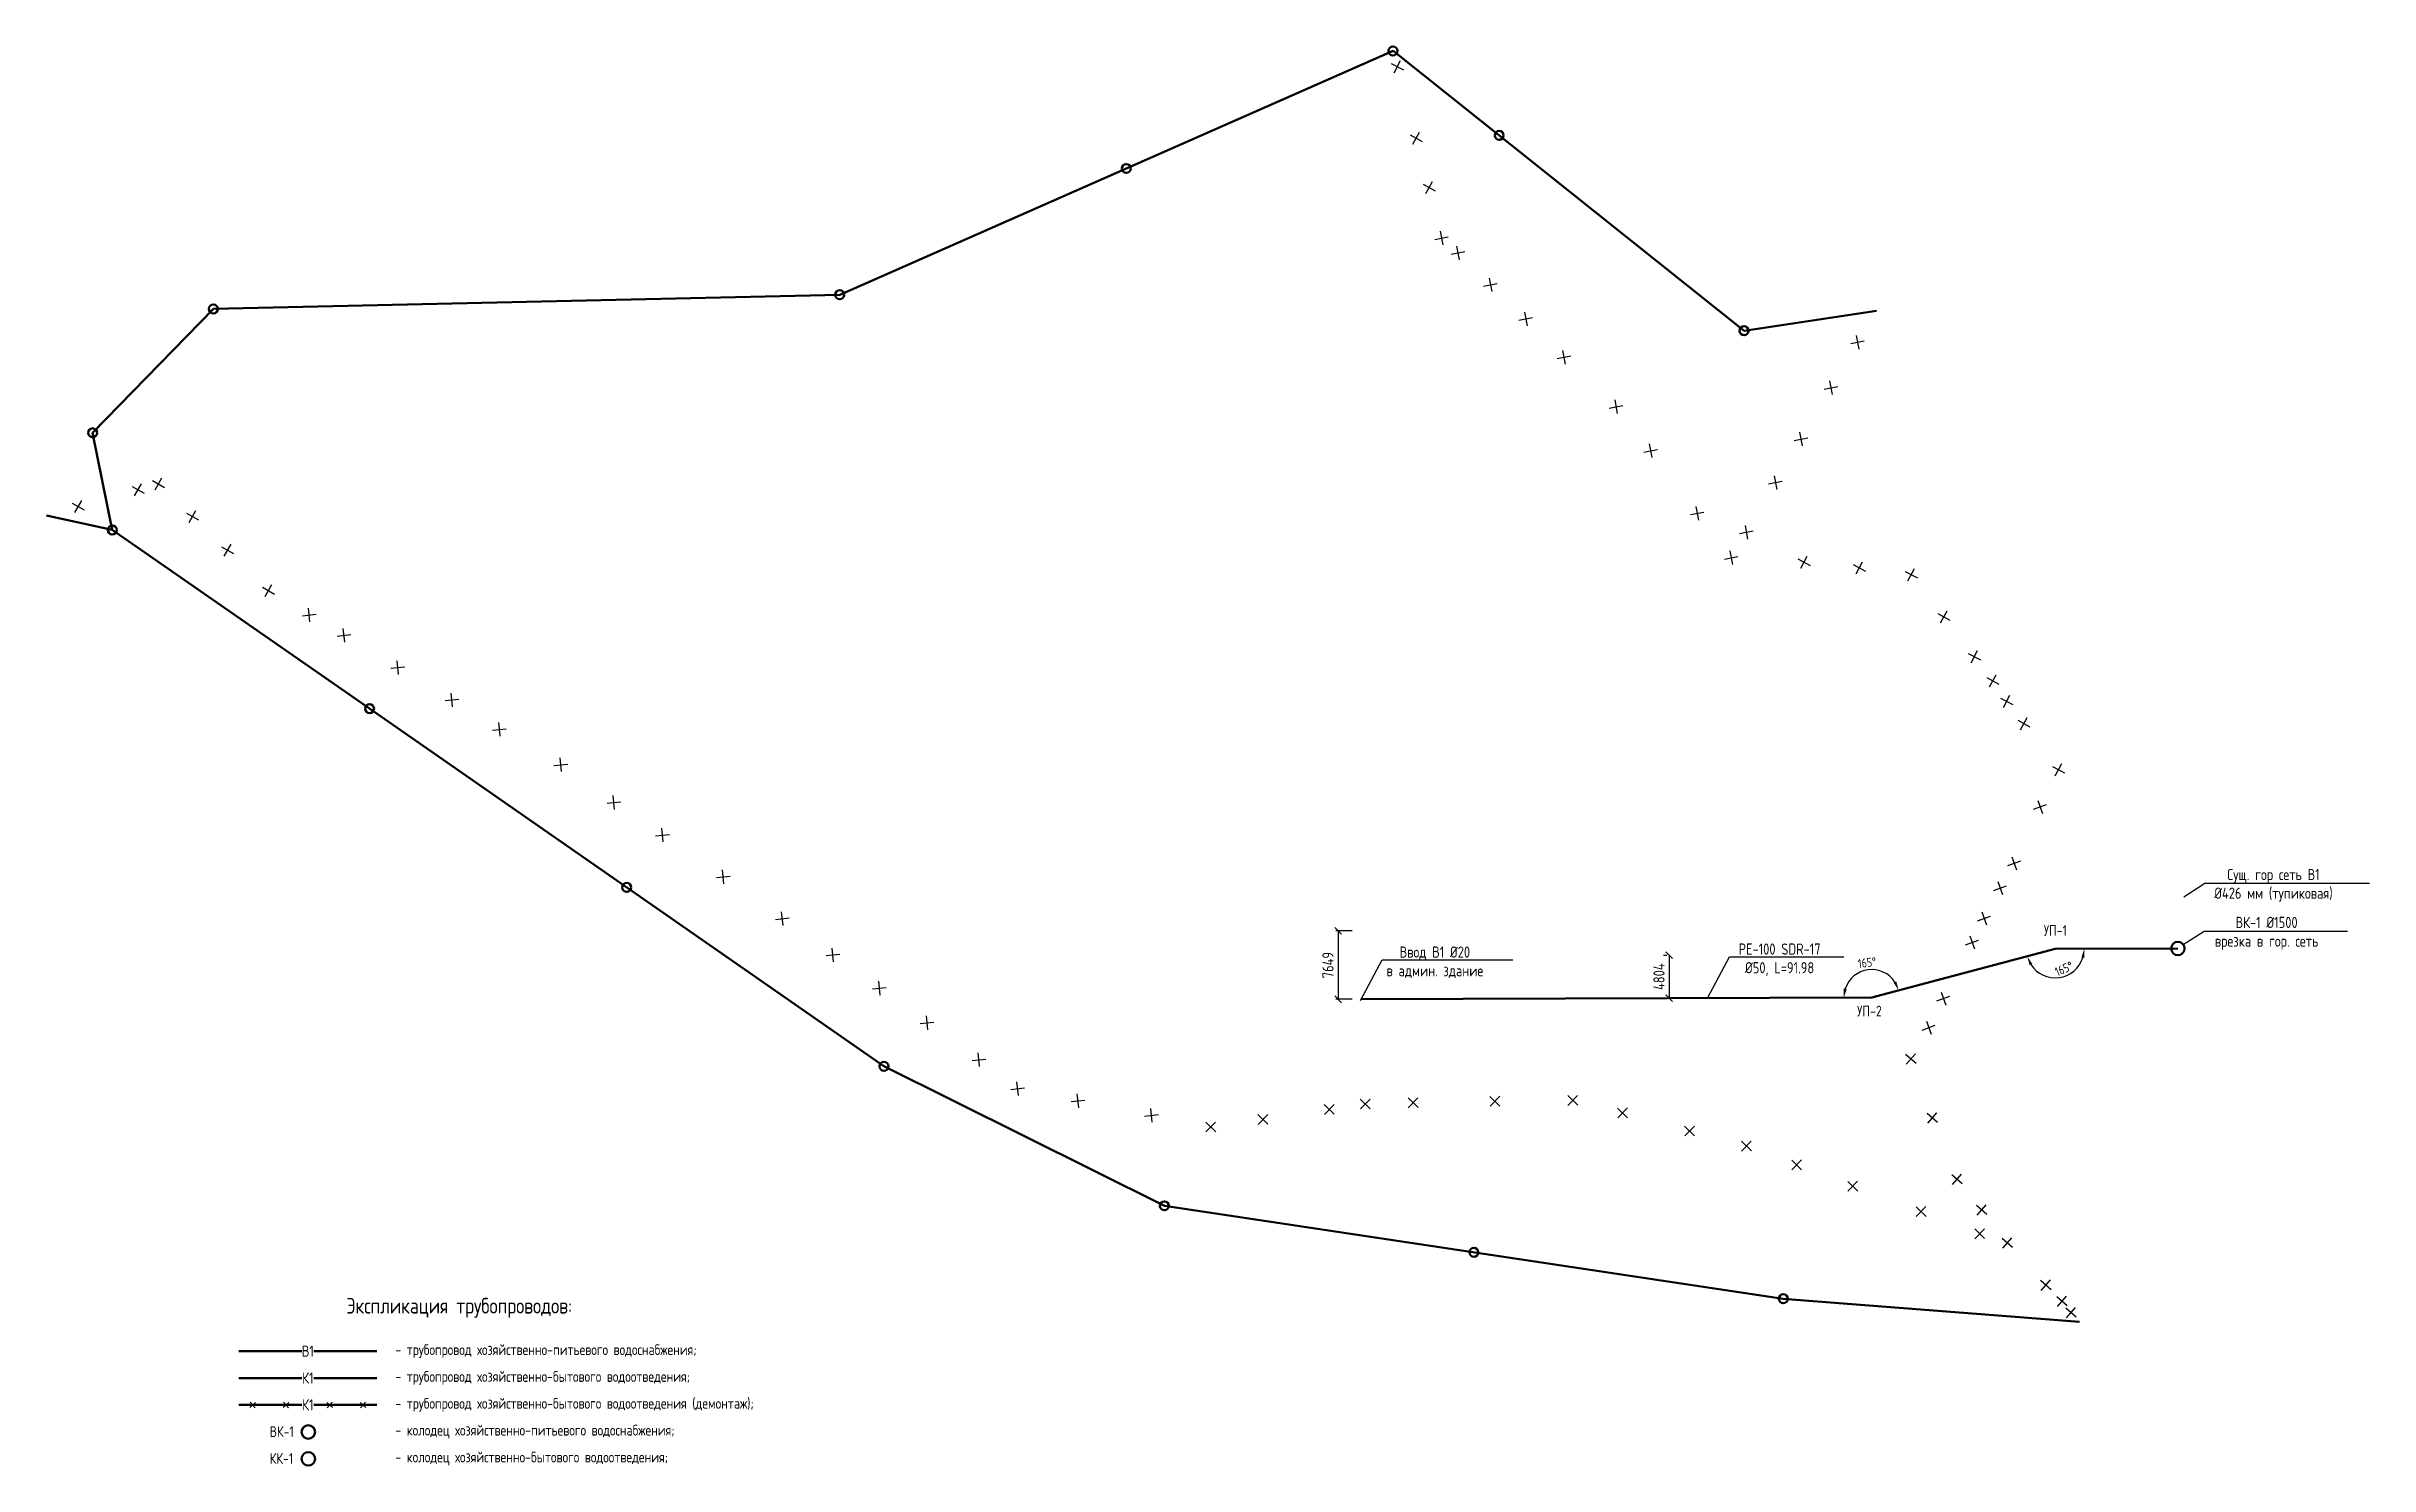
# Model space of a CAD drawing. Header units: millimetres. Extents: x 5202325681 to 5202585242, y 4926157908 to 4926316434.
import ezdxf
from ezdxf import colors
from ezdxf.entities.mleader import LeaderData, LeaderLine
from ezdxf.math import Vec2, Vec3

# ---------------------------------------------------------------- set-up
doc = ezdxf.new("R2010")
doc.units = ezdxf.units.MM
for name, color, linetype, lineweight in [('!В1', 150, 'Continuous', 50), ('!К1', 30, 'Continuous', 50), ('Text blocks_Ном._пера__28', 7, 'Continuous', 13)]:
    doc.layers.add(name, color=color, linetype=linetype, lineweight=lineweight)
doc.layers.add('Выноски', color=7, linetype='Continuous')
doc.styles.add('GOST 2.304', font='GOST.TTF')
doc.styles.get("Standard").update_dxf_attribs({"font": 'GOST.TTF'})
doc.dimstyles.new('ISO-25', dxfattribs={"dimtxt": 2.5, "dimasz": 2.5, "dimexe": 1.25, "dimexo": 0.625, "dimtad": 1, "dimtxsty": 'Standard', "dimcen": 2.5, "dimadec": 0, "dimazin": 0, "dimtfac": 1, "dimtmove": 0, "dimatfit": 3, "dimfxl": 1, "dimarcsym": 0})
doc.dimstyles.new('STANDARD$0', dxfattribs={"dimscale": 100, "dimtxt": 2.5, "dimasz": 1, "dimexe": 0.5, "dimexo": 2, "dimgap": 1, "dimtad": 1, "dimdec": 0, "dimzin": 0, "dimdsep": 46, "dimtxsty": 'Standard', "dimblk1": 'OBLIQUE', "dimblk2": 'OBLIQUE', "dimsah": 1, "dimcen": 2, "dimadec": 0, "dimazin": 0, "dimtfac": 1, "dimtdec": 4, "dimtofl": 0, "dimtmove": 2, "dimatfit": 3, "dimldrblk": 'OBLIQUE', "dimfxl": 1, "dimtolj": 1, "dimtzin": 0, "dimarcsym": 0})

# ---------------------------------------------------------------- blocks, each defined once
blk = doc.blocks.new('_None')
blk = doc.blocks.new('*D1863')
at = {"color": 0, "lineweight": -2, "transparency": 16777216}
blk.add_arc((5202550127.72566, 4926215622.338831), 3232.785729, 212.598708033, 342.3946784382, dxfattribs=at)
at = {"color": 0, "transparency": 16777216}
for points in [[(5202547251.609409, 4926213813.674931), (5202547556.827191, 4926213947.664547), (5202547002.249449, 4926214796.32308)], [(5202553044.350555, 4926214669.788511), (5202553373.841536, 4926214619.32262), (5202553360.493715, 4926215633.028502)]]:
    blk.add_solid(points, dxfattribs=at)
at = {"color": 0, "transparency": 16777216, "insert": (5202551095.728567, 4926213404.061711), "char_height": 1000, "attachment_point": 5, "rotation": 23.5753014861, "style": 'GOST 2.304'}
blk.add_mtext('165°', dxfattribs=at)
blk = doc.blocks.new('*D1864')
at = {"color": 0, "lineweight": -2, "transparency": 16777216}
blk.add_arc((5202529617.479931, 4926210201.793327), 3112.185338, 33.294205597, 161.7237165738, dxfattribs=at)
at = {"color": 0, "transparency": 16777216}
for points in [[(5202526826.888163, 4926211151.61099), (5202526497.68711, 4926211203.934769), (5202526505.316298, 4926210190.169721)], [(5202532371.039598, 4926211978.110828), (5202532066.640666, 4926211842.271214), (5202532626.358976, 4926210996.994225)]]:
    blk.add_solid(points, dxfattribs=at)
at = {"color": 0, "transparency": 16777216, "insert": (5202529104.597133, 4926214092.822271), "char_height": 1000, "attachment_point": 5, "rotation": 7.5089610847, "style": 'GOST 2.304'}
blk.add_mtext('165°', dxfattribs=at)
blk = doc.blocks.new('_Oblique')
at = {"color": 0, "linetype": 'ByBlock', "lineweight": -2}
blk.add_line((-0.5, -0.5), (0.5, 0.5), dxfattribs=at)
blk = doc.blocks.new('*D1875')
at = {"color": 0, "lineweight": -2, "transparency": 16777216}
for p, q in [((5202471555.973233, 4926217637.63761), (5202469740.41973, 4926217637.63761)), ((5202469990.41973, 4926217637.63761), (5202469990.41973, 4926209988.781244)), ((5202471584.540915, 4926209988.781244), (5202469740.41973, 4926209988.781244))]:
    blk.add_line(p, q, dxfattribs=at)
at = {"color": 0, "lineweight": -2, "transparency": 16777216, "xscale": 750.0000000000001, "yscale": 750.0000000000001, "zscale": 750.0000000000001}
for p, rotation in [((5202469990.41973, 4926217637.63761), 90), ((5202469990.41973, 4926209988.781244), 270)]:
    blk.add_blockref('_Oblique', p, dxfattribs=dict(at, rotation=rotation))
at = {"color": 0, "transparency": 16777216, "insert": (5202468865.419729, 4926213813.209429), "char_height": 1250, "attachment_point": 5, "rotation": 90, "style": 'GOST 2.304'}
blk.add_mtext('\\A1;7649', dxfattribs=at)
blk = doc.blocks.new('*D1877')
at = {"color": 0, "lineweight": -2, "transparency": 16777216}
for p, q in [((5202506359.531888, 4926214922.880622), (5202506728.342028, 4926214922.880622)), ((5202506978.342028, 4926214922.880622), (5202506978.342028, 4926210118.729226)), ((5202506377.474893, 4926210118.729226), (5202506728.342028, 4926210118.729226))]:
    blk.add_line(p, q, dxfattribs=at)
at = {"color": 0, "lineweight": -2, "transparency": 16777216, "xscale": 750.0000000000001, "yscale": 750.0000000000001, "zscale": 750.0000000000001}
for p, rotation in [((5202506978.342028, 4926214922.880622), 90), ((5202506978.342028, 4926210118.729226), 270)]:
    blk.add_blockref('_Oblique', p, dxfattribs=dict(at, rotation=rotation))
at = {"color": 0, "transparency": 16777216, "insert": (5202505853.342027, 4926212520.804925), "char_height": 1250, "attachment_point": 5, "rotation": 90, "style": 'GOST 2.304'}
blk.add_mtext('\\A1;4804', dxfattribs=at)

msp = doc.modelspace()

# ---------------------------------------------------------------- linework, layer by layer
at = {"layer": '!В1'}
msp.add_line((5202362587.057958, 4926170683.780224), (5202347182.201038, 4926170683.780224), dxfattribs=at)
at = {"layer": '!В1', "elevation": 76599}
msp.add_lwpolyline([(5202563826.973234, 4926215667.637609), (5202550127.72566, 4926215622.338832), (5202529617.47993, 4926210201.793327), (5202472555.973233, 4926209988.674547)], dxfattribs=at)
at = {"layer": '!В1'}
for centre in [(5202563826.973234, 4926215667.637609, 76599), (5202354936.039335, 4926161657.848804)]:
    msp.add_circle(centre, 750, dxfattribs=at)
at = {"layer": '!К1'}
for p, q in [((5202362587.057958, 4926167683.780224), (5202347182.201038, 4926167683.780224)), ((5202362587.057958, 4926164683.780224), (5202347182.201038, 4926164683.780224))]:
    msp.add_line(p, q, dxfattribs=at)
for points in [[(5202476146.807627, 4926315941.489771), (5202414309.244949, 4926288695.812218)], [(5202515359.973234, 4926284673.637609), (5202476146.807627, 4926315941.489771)], [(5202414309.244949, 4926288695.812218), (5202344327.029396, 4926287117.995323)], [(5202344327.029396, 4926287117.995323), (5202330832.811469, 4926273275.416527), (5202333029.57066, 4926262430.503729), (5202361777.769615, 4926242467.010627)], [(5202530169.825465, 4926286900.491452), (5202515359.973234, 4926284673.637609)], [(5202361777.769615, 4926242467.010627), (5202419253.673025, 4926202510.527707)], [(5202419253.673025, 4926202510.527707), (5202450590.197604, 4926186921.357514), (5202519740.714512, 4926176539.071732), (5202552833.973234, 4926173945.63761)]]:
    msp.add_lwpolyline(points, dxfattribs=at)
at = {"layer": '!К1', "elevation": 90846}
msp.add_lwpolyline([(5202325680.973233, 4926264037.637609), (5202333029.57066, 4926262430.503729)], dxfattribs=at)
at = {"layer": '!К1'}
for centre, radius in [((5202476129.542942, 4926315933.882937), 500), ((5202487994.645408, 4926306494.243306), 500), ((5202446329.118689, 4926302803.793151), 500), ((5202344327.029396, 4926287117.995323), 500), ((5202414309.244949, 4926288695.812218), 500), ((5202515359.973234, 4926284673.637609), 500), ((5202330832.811469, 4926273275.416527), 500), ((5202333029.57066, 4926262430.503729), 500), ((5202361777.769615, 4926242467.010627), 500), ((5202390515.72132, 4926222488.769167), 500), ((5202419253.673025, 4926202510.527707), 500), ((5202450590.197604, 4926186921.357514), 500), ((5202485165.456059, 4926181730.214622), 500), ((5202519740.714512, 4926176539.071732), 500), ((5202354936.039335, 4926158657.848804), 750)]:
    msp.add_circle(centre, radius, dxfattribs=at)
for p, q in [((5202475927.471421, 4926314550.015817), (5202477292.243876, 4926313825.300458)), ((5202476247.49997, 4926313505.271912), (5202476972.215326, 4926314870.044365)), ((5202478037.827186, 4926306556.908132), (5202479402.59964, 4926305832.192773)), ((5202478357.855735, 4926305512.164227), (5202479082.571091, 4926306876.93668)), ((5202479495.000587, 4926301037.770499), (5202480859.773042, 4926300313.05514)), ((5202479815.029137, 4926299993.026594), (5202480539.744493, 4926301357.799047)), ((5202481397.47022, 4926295783.846137, 51785), (5202481694.437107, 4926294267.394071, 51785)), ((5202480787.727632, 4926294877.136661, 51785), (5202482304.179697, 4926295174.103548, 51785)), ((5202482633.126404, 4926293225.260432), (5202484149.578469, 4926293522.22732)), ((5202483242.868992, 4926294131.969909), (5202483539.835879, 4926292615.517842)), ((5202486868.716455, 4926290560.237713), (5202487165.683343, 4926289043.785646)), ((5202486258.973867, 4926289653.528236), (5202487775.425933, 4926289950.495124)), ((5202490203.970986, 4926285847.350057), (5202491720.423052, 4926286144.316944)), ((5202490813.713574, 4926286754.059533), (5202491110.680462, 4926285237.607467)), ((5202495077.915468, 4926282475.025741), (5202495374.882356, 4926280958.573674)), ((5202527269.805998, 4926283238.403662), (5202528786.258063, 4926283535.370549)), ((5202527879.548586, 4926284145.113138), (5202528176.515473, 4926282628.661072)), ((5202494468.17288, 4926281568.316264), (5202495984.624946, 4926281865.283152)), ((5202524301.780685, 4926278166.620172), (5202525818.232751, 4926278463.587059)), ((5202524911.523273, 4926279073.329648), (5202525208.490161, 4926277556.877582)), ((5202500289.573178, 4926276040.65634), (5202501806.025244, 4926276337.623227)), ((5202500899.315766, 4926276947.365816), (5202501196.282654, 4926275430.91375)), ((5202504767.48979, 4926272036.863641, 98000), (5202505064.456677, 4926270520.411574, 98000)), ((5202520947.320111, 4926272434.493262), (5202522463.772177, 4926272731.46015)), ((5202521557.062699, 4926273341.202739), (5202521854.029587, 4926271824.750672)), ((5202504157.747202, 4926271130.154164, 98000), (5202505674.199267, 4926271427.121052, 98000)), ((5202335241.325552, 4926267287.884697), (5202336585.772629, 4926266526.124722)), ((5202335532.669103, 4926266234.781172), (5202336294.429079, 4926267579.228248)), ((5202337533.403123, 4926267944.503421), (5202338877.8502, 4926267182.743445)), ((5202337824.746674, 4926266891.399896), (5202338586.50665, 4926268235.846972)), ((5202518097.011841, 4926267563.86552), (5202519613.463906, 4926267860.832408)), ((5202518706.754429, 4926268470.574997), (5202519003.721316, 4926266954.122931)), ((5202328566.948628, 4926265414.343716, 90846), (5202329911.395705, 4926264652.58374, 90846)), ((5202328858.292179, 4926264361.240191, 90846), (5202329620.052155, 4926265705.687266, 90846)), ((5202341324.998363, 4926264311.869614), (5202342669.44544, 4926263550.109638)), ((5202341616.341914, 4926263258.766088), (5202342378.101891, 4926264603.213164)), ((5202509354.608418, 4926264131.434729), (5202510871.060484, 4926264428.401616)), ((5202509964.351007, 4926265038.144205), (5202510261.317894, 4926263521.692139)), ((5202514852.476909, 4926262019.580359), (5202516368.928974, 4926262316.547246)), ((5202515462.219497, 4926262926.289835), (5202515759.186384, 4926261409.837769)), ((5202345249.270473, 4926260553.083975), (5202346593.71755, 4926259791.323999)), ((5202345540.614024, 4926259499.98045), (5202346302.374001, 4926260844.427526)), ((5202513162.320276, 4926259174.154165, 51785), (5202514678.772342, 4926259471.121053, 51785)), ((5202513772.062864, 4926260080.863642, 51785), (5202514069.029752, 4926258564.411575, 51785)), ((5202521366.048538, 4926259190.648372, 95000), (5202522730.820992, 4926258465.933013, 95000)), ((5202521686.077087, 4926258145.904467, 95000), (5202522410.792443, 4926259510.67692, 95000)), ((5202527882.057857, 4926257514.287637, 51785), (5202528606.773212, 4926258879.06009, 51785)), ((5202350118.912178, 4926254970.767548), (5202350880.672154, 4926256315.214623)), ((5202527562.029307, 4926258559.031542, 51785), (5202528926.801762, 4926257834.316183, 51785)), ((5202533351.923101, 4926257794.977535, 51785), (5202534716.695556, 4926257070.262177, 51785)), ((5202533671.951651, 4926256750.23363, 51785), (5202534396.667006, 4926258115.006083, 51785)), ((5202349827.568627, 4926256023.871073), (5202351172.015704, 4926255262.111097)), ((5202355123.168139, 4926252152.25227), (5202354963.784186, 4926253689.266568)), ((5202354274.969012, 4926252841.067441), (5202355811.983313, 4926253000.451396)), ((5202359009.736694, 4926249879.089126), (5202358850.352741, 4926251416.103424)), ((5202536997.003257, 4926253080.055815, 65184), (5202538361.775711, 4926252355.340456, 65184)), ((5202537317.031806, 4926252035.31191, 65184), (5202538041.747162, 4926253400.084363, 65184)), ((5202358161.537567, 4926250567.904297), (5202359698.551867, 4926250727.288252)), ((5202540412.244305, 4926248631.730962, 87500), (5202541777.016759, 4926247907.015603, 87500)), ((5202540732.272854, 4926247586.987057, 87500), (5202541456.98821, 4926248951.75951, 87500)), ((5202364174.875031, 4926246964.889584), (5202365711.889331, 4926247124.273539)), ((5202365023.074158, 4926246276.074412), (5202364863.690205, 4926247813.088711)), ((5202542466.302972, 4926245931.995287, 85500), (5202543831.075426, 4926245207.279928, 85500)), ((5202542786.331521, 4926244887.251382, 85500), (5202543511.046877, 4926246252.023835, 85500)), ((5202370212.47716, 4926243356.695739), (5202371749.49146, 4926243516.079694)), ((5202371060.676287, 4926242667.880568), (5202370901.292334, 4926244204.894866)), ((5202544007.986128, 4926243639.392731), (5202545372.758582, 4926242914.677372)), ((5202544328.014677, 4926242594.648826), (5202545052.730033, 4926243959.421279)), ((5202376370.969223, 4926239369.634533), (5202376211.58527, 4926240906.648831)), ((5202545929.587007, 4926241155.995287, 65184), (5202547294.359461, 4926240431.279928, 65184)), ((5202546249.615556, 4926240111.251382, 65184), (5202546974.330912, 4926241476.023835, 65184)), ((5202375522.770096, 4926240058.449704), (5202377059.784396, 4926240217.833659)), ((5202382388.228525, 4926236115.723722), (5202383925.242826, 4926236275.107677)), ((5202383236.427652, 4926235426.90855), (5202383077.043699, 4926236963.922849)), ((5202549803.156349, 4926236006.614024), (5202551167.928803, 4926235281.898665)), ((5202550123.184898, 4926234961.870119), (5202550847.900254, 4926236326.642572)), ((5202388316.19556, 4926231894.377354), (5202389853.209861, 4926232053.761309)), ((5202389164.394688, 4926231205.562182), (5202389005.010735, 4926232742.576481)), ((5202547701.507936, 4926231220.514295), (5202549155.422843, 4926231743.914371)), ((5202548166.765351, 4926232209.171786), (5202548690.165426, 4926230755.256877)), ((5202393740.281408, 4926228254.934283), (5202395277.295709, 4926228414.318238)), ((5202394588.480536, 4926227566.119112), (5202394429.096582, 4926229103.13341)), ((5202544825.765413, 4926224921.013186), (5202546279.680321, 4926225444.413261)), ((5202545291.022829, 4926225909.670677), (5202545814.422904, 4926224455.755768)), ((5202400529.882187, 4926223591.90612), (5202402066.896487, 4926223751.290075)), ((5202401378.081314, 4926222903.090949), (5202401218.697361, 4926224440.105247)), ((5202543239.963368, 4926222152.103176), (5202544693.878276, 4926222675.503252)), ((5202543705.220784, 4926223140.760668), (5202544228.620859, 4926221686.845758)), ((5202407134.685338, 4926218921.455138), (5202408671.699638, 4926219080.839093)), ((5202407982.884465, 4926218232.639967), (5202407823.500512, 4926219769.654265)), ((5202541453.813714, 4926218764.24194), (5202542907.728621, 4926219287.642016)), ((5202541919.07113, 4926219752.899432), (5202542442.471205, 4926218298.984523)), ((5202412786.202538, 4926214873.690852), (5202414323.216838, 4926215033.074807)), ((5202413634.401665, 4926214184.875681), (5202413475.017712, 4926215721.889979)), ((5202540114.957732, 4926216077.951395), (5202541568.87264, 4926216601.351471)), ((5202540580.215148, 4926217066.608887), (5202541103.615223, 4926215612.693977)), ((5202417977.025789, 4926211158.876694), (5202419514.04009, 4926211318.260649)), ((5202418825.224916, 4926210470.061522), (5202418665.840963, 4926212007.075821)), ((5202536910.013864, 4926209809.188216), (5202538363.928771, 4926210332.588292)), ((5202537375.271279, 4926210797.845708), (5202537898.671354, 4926209343.930799)), ((5202423306.987908, 4926207282.402679), (5202424844.002209, 4926207441.786634)), ((5202424155.187036, 4926206593.587508), (5202423995.803082, 4926208130.601807)), ((5202535268.12633, 4926206559.954442), (5202536722.041238, 4926207083.354518)), ((5202535733.383746, 4926207548.611934), (5202536256.783821, 4926206094.697024)), ((5202429094.052546, 4926203161.751604), (5202430631.066846, 4926203321.135559)), ((5202429942.251673, 4926202472.936433), (5202429782.86772, 4926204009.950731)), ((5202534569.436007, 4926202805.55206), (5202533404.890198, 4926203821.253422)), ((5202533479.312422, 4926202731.129835), (5202534495.013786, 4926203895.675646)), ((5202433424.65803, 4926199927.393544), (5202434961.67233, 4926200086.777499)), ((5202434272.857157, 4926199238.578373), (5202434113.473204, 4926200775.592671)), ((5202441014.559359, 4926197877.194861), (5202440855.175406, 4926199414.20916)), ((5202486968.507714, 4926199142.18794), (5202488075.197342, 4926198063.738)), ((5202486982.627559, 4926198049.618157), (5202488061.077498, 4926199156.307782)), ((5202495670.022485, 4926199238.02291), (5202496776.712112, 4926198159.57297)), ((5202495684.142329, 4926198145.453128), (5202496762.592269, 4926199252.142753)), ((5202440166.360231, 4926198566.010033), (5202441703.374532, 4926198725.393988)), ((5202448377.87037, 4926196947.841495), (5202449914.88467, 4926197107.22545)), ((5202449226.069497, 4926196259.026323), (5202449066.685544, 4926197796.040622)), ((5202461039.660172, 4926197104.413576), (5202462146.3498, 4926196025.963636)), ((5202461053.780017, 4926196011.843794), (5202462132.229957, 4926197118.533419)), ((5202468451.710749, 4926198231.54519), (5202469558.400376, 4926197153.09525)), ((5202468465.830593, 4926197138.975408), (5202469544.280533, 4926198245.665032)), ((5202472478.859889, 4926198830.507738), (5202473585.549517, 4926197752.057798)), ((5202472492.979733, 4926197737.937956), (5202473571.429673, 4926198844.627581)), ((5202477828.452572, 4926198974.723368), (5202478935.1422, 4926197896.273428)), ((5202477842.572416, 4926197882.153585), (5202478921.022356, 4926198988.84321)), ((5202501222.176847, 4926197834.255943), (5202502328.866475, 4926196755.806004)), ((5202501236.296692, 4926196741.686161), (5202502314.746632, 4926197848.375786)), ((5202536968.719342, 4926196230.280316, 80266), (5202535804.173533, 4926197245.981678, 80266)), ((5202535878.595757, 4926196155.858091, 80266), (5202536894.297122, 4926197320.403902, 80266)), ((5202455212.626419, 4926196261.46044), (5202456319.316047, 4926195183.0105)), ((5202455226.746264, 4926195168.890657), (5202456305.196203, 4926196275.580282)), ((5202508714.294381, 4926195818.83425), (5202509820.984009, 4926194740.384311)), ((5202508728.414226, 4926194726.264468), (5202509806.864165, 4926195832.954093)), ((5202515064.003175, 4926194133.956584), (5202516170.692802, 4926193055.506644)), ((5202515078.123019, 4926193041.386802), (5202516156.572959, 4926194148.076427)), ((5202520678.074268, 4926192026.724124), (5202521784.763896, 4926190948.274184)), ((5202520692.194113, 4926190934.154342), (5202521770.644053, 4926192040.843966)), ((5202526951.590728, 4926189649.870091), (5202528058.280355, 4926188571.420152)), ((5202526965.710572, 4926188557.300309), (5202528044.160512, 4926189663.989934)), ((5202539718.096881, 4926189384.78693, 66000), (5202538553.551072, 4926190400.488292, 66000)), ((5202538627.973296, 4926189310.364705, 66000), (5202539643.674661, 4926190474.910516, 66000)), ((5202534580.607312, 4926186821.252706), (5202535687.29694, 4926185742.802766)), ((5202534594.727157, 4926185728.682923), (5202535673.177096, 4926186835.372548)), ((5202542486.285294, 4926185942.983714), (5202541321.739485, 4926186958.685076)), ((5202541396.161709, 4926185868.561489), (5202542411.863073, 4926187033.1073)), ((5202541125.785038, 4926184337.916711), (5202542232.474666, 4926183259.466771)), ((5202541139.904882, 4926183245.346929), (5202542218.354822, 4926184352.036553)), ((5202545361.294083, 4926182258.131518), (5202544196.748274, 4926183273.83288)), ((5202544271.170498, 4926182183.709293), (5202545286.871862, 4926183348.255104)), ((5202549657.375519, 4926177545.754241), (5202548492.82971, 4926178561.455603)), ((5202548567.251934, 4926177471.332016), (5202549582.953299, 4926178635.877827)), ((5202551461.894233, 4926175740.625703), (5202550297.348424, 4926176756.327065)), ((5202550371.770648, 4926175666.203478), (5202551387.472013, 4926176830.749289)), ((5202552480.36653, 4926174489.417519), (5202551315.820722, 4926175505.11888)), ((5202551390.242946, 4926174414.995294), (5202552405.94431, 4926175579.541104)), ((5202349023.640235, 4926164963.108041), (5202348387.888844, 4926164404.452407)), ((5202348426.436724, 4926165001.655919), (5202348985.092358, 4926164365.90453)), ((5202352773.052288, 4926164963.108041), (5202352137.300898, 4926164404.452407)), ((5202352175.848777, 4926165001.655919), (5202352734.504411, 4926164365.90453)), ((5202356996.206707, 4926164963.108041), (5202357631.958097, 4926164404.452407)), ((5202357593.410218, 4926165001.655919), (5202357034.754584, 4926164365.90453)), ((5202360745.61876, 4926164963.108041), (5202361381.370151, 4926164404.452407)), ((5202361342.822271, 4926165001.655919), (5202360784.166637, 4926164365.90453))]:
    msp.add_line(p, q)

# ---------------------------------------------------------------- texts
at = {"layer": 'Text blocks_Ном._пера__28', "style": 'GOST 2.304'}
for s, height, p in [('УП-1', 1200, (5202548849.648731, 4926217077.143615, 148500)), ('УП-2', 1200, (5202527984.935344, 4926208074.19347, 148000)), ('Экспликация трубопроводов:', 1750, (5202359202.203114, 4926174885.376941, 148500)), ('- трубопровод хозяйственно-питьевого водоснабжения;', 1200, (5202364658.444468, 4926170254.548413, 148500)), ('- трубопровод хозяйственно-бытового водоотведения;', 1200, (5202364658.444468, 4926167254.548413, 148500)), ('- трубопровод хозяйственно-бытового водоотведения (демонтаж);', 1200, (5202364658.444468, 4926164254.548413, 148500)), ('ВК-1', 1200, (5202350621.67698, 4926161096.916948, 71901)), ('- колодец хозяйственно-питьевого водоснабжения;', 1200, (5202364658.444468, 4926161254.548413, 148500)), ('КК-1', 1200, (5202350621.67698, 4926158096.916948, 71901)), ('- колодец хозяйственно-бытового водоотведения;', 1200, (5202364658.444468, 4926158254.548413, 148500))]:
    msp.add_text(s, height=height, dxfattribs=at).set_placement(p)

# ---------------------------------------------------------------- dimensions: what is measured, and where the dimension line sits
for base, p1, p2, picture, middle in [((5202469990.41973, 4926209988.781244), (5202472555.973233, 4926217637.63761, 71500), (5202472584.540915, 4926209988.781244, 76599), '*D1875', (5202468865.419729, 4926213813.209429)), ((5202506978.342028, 4926210118.729226), (5202507359.531888, 4926214922.880622), (5202507377.474893, 4926210118.729226, 76599), '*D1877', (5202505853.342027, 4926212520.804925))]:
    dim = msp.add_linear_dim(base=base, p1=p1, p2=p2, angle=90, dimstyle='STANDARD$0', override={"dimscale": 500, "dimasz": 1.5, "dimtxsty": 'GOST 2.304', "dimblk1": 'Oblique', "dimblk2": 'Oblique'})
    dim.commit()
    dim.dimension.update_dxf_attribs({"geometry": picture, "text_midpoint": middle})
dim = msp.add_angular_dim_2l(base=(5202527828.965725, 4926212748.735518), line1=((5202550127.72566, 4926215622.338832, 76599), (5202529617.47993, 4926210201.793327, 76599)), line2=((5202529617.47993, 4926210201.793327, 76599), (5202472555.973233, 4926209988.674547, 76599)), dimstyle='ISO-25', override={"dimscale": 500, "dimtxt": 2, "dimasz": 2, "dimtxsty": 'GOST 2.304'})
dim.commit()
dim.dimension.update_dxf_attribs({"geometry": '*D1864', "text_midpoint": (5202529104.597134, 4926214092.822271)})
dim = msp.add_angular_dim_2l(base=(5202549018.466484, 4926212585.81983), line1=((5202563826.973234, 4926215667.637609, 76599), (5202550127.72566, 4926215622.338832, 76599)), line2=((5202550127.72566, 4926215622.338832, 76599), (5202529617.47993, 4926210201.793327, 76599)), dimstyle='ISO-25', override={"dimscale": 500, "dimtxt": 2, "dimasz": 2, "dimtxsty": 'GOST 2.304'})
dim.commit()
dim.dimension.update_dxf_attribs({"geometry": '*D1863', "text_midpoint": (5202551420.691175, 4926212659.376842), "dimtype": 162})

# ---------------------------------------------------------------- leaders
at = {"layer": 'Выноски', "color": 0, "lineweight": -2}
ml = msp.add_multileader_mtext('Standard', dxfattribs=at)
ml.set_content('{\\C0;Сущ. гор сеть В1\\P%%C426 мм (тупиковая)}', color=5, style='GOST 2.304')
ml.set_leader_properties(lineweight=-3)
ml.set_arrow_properties(name='NONE')
ml.build(insert=Vec2(0, 0))
ml.multileader.update_dxf_attribs({"text_left_attachment_type": 6, "text_right_attachment_type": 6, "dogleg_length": 1, "arrow_head_size": 1250, "scale": 500})
ctx = ml.context
ctx.base_point, ctx.scale, ctx.char_height, ctx.arrow_head_size, ctx.landing_gap_size, ctx.plane_origin = Vec3(5202566954.951871, 4926222948.323174, 4099), 500, 1250, 1250, 900, Vec3(5202563644.464611, 4926197414.54989, 4099)
ctx.left_attachment, ctx.right_attachment, ctx.text_align_type = 6, 6, 1
notes = []
notes.append((ctx, [(0, (1, 1, 0), (5202566855.104105, 4926222948.323174, 4099), (1, 0), 99.847766, [(1, [(5202564511.070922, 4926221453.147016, 4099)], 0, [])])]))
ctx.mtext.insert, ctx.mtext.alignment, ctx.mtext.flow_direction = Vec3(5202574505.844728, 4926224554.573174, 4099), 2, 5
ml = msp.add_multileader_mtext('Standard', dxfattribs=at)
ml.set_content('{\\C0;ВК-1 %%C1500\\Pврезка в гор. сеть}', color=5, style='GOST 2.304')
ml.set_leader_properties(lineweight=-3)
ml.set_arrow_properties(name='NONE')
ml.build(insert=Vec2(0, 0))
ml.multileader.update_dxf_attribs({"text_left_attachment_type": 6, "text_right_attachment_type": 6, "dogleg_length": 1, "arrow_head_size": 1250, "scale": 500})
ctx = ml.context
ctx.base_point, ctx.scale, ctx.char_height, ctx.arrow_head_size, ctx.landing_gap_size, ctx.plane_origin = Vec3(5202566880.81775, 4926217599.213181, 76599), 500, 1250, 1250, 900, Vec3(5202563570.33049, 4926192065.439897, 76599)
ctx.left_attachment, ctx.right_attachment, ctx.text_align_type = 6, 6, 1
notes.append((ctx, [(0, (1, 1, 0), (5202566780.969984, 4926217599.213181, 76599), (1, 0), 99.847766, [(1, [(5202564436.936801, 4926216104.037023, 76599)], 0, [])])]))
ctx.mtext.insert, ctx.mtext.alignment, ctx.mtext.flow_direction = Vec3(5202573740.639178, 4926219205.463181, 76599), 2, 5
ml = msp.add_multileader_mtext('Standard', dxfattribs=at)
ml.set_content('{\\C0;Ввод В1 %%C20\\Pв админ. здание}', color=5, style='GOST 2.304')
ml.set_leader_properties(lineweight=-3)
ml.set_arrow_properties(name='NONE')
ml.build(insert=Vec2(0, 0))
ml.multileader.update_dxf_attribs({"text_left_attachment_type": 6, "text_right_attachment_type": 6, "dogleg_length": 1, "arrow_head_size": 1250, "scale": 500})
ctx = ml.context
ctx.base_point, ctx.scale, ctx.char_height, ctx.arrow_head_size, ctx.landing_gap_size, ctx.plane_origin = Vec3(5202475022.857878, 4926214395.137958, 75000), 500, 1250, 1250, 900, Vec3(5202471712.370618, 4926188861.364674, 75000)
ctx.left_attachment, ctx.right_attachment, ctx.text_align_type = 6, 6, 1
notes.append((ctx, [(0, (1, 1, 0), (5202474923.010112, 4926214395.137958, 75000), (1, 0), 99.847766, [(1, [(5202472503.309289, 4926209865.510994, 75000)], 0, [])])]))
ctx.mtext.insert, ctx.mtext.alignment, ctx.mtext.flow_direction = Vec3(5202480811.250735, 4926215895.137958, 75000), 2, 5
ml = msp.add_multileader_mtext('Standard', dxfattribs=at)
ml.set_content('{\\C0;PE-100 SDR-17\\P%%C50, L=91.98 }', color=5, style='GOST 2.304')
ml.set_leader_properties(lineweight=-3)
ml.set_arrow_properties(name='NONE')
ml.build(insert=Vec2(0, 0))
ml.multileader.update_dxf_attribs({"text_left_attachment_type": 6, "text_right_attachment_type": 6, "dogleg_length": 1, "arrow_head_size": 1250, "scale": 500})
ctx = ml.context
ctx.base_point, ctx.scale, ctx.char_height, ctx.arrow_head_size, ctx.landing_gap_size, ctx.plane_origin = Vec3(5202513827.475708, 4926214728.563682, 75500), 500, 1250, 1250, 900, Vec3(5202510516.988448, 4926189194.790398, 75500)
ctx.left_attachment, ctx.right_attachment, ctx.text_align_type = 6, 6, 1
notes.append((ctx, [(0, (1, 1, 0), (5202513727.627942, 4926214728.563682, 75500), (1, 0), 99.847766, [(1, [(5202511307.927119, 4926210198.936718, 75500)], 0, [])])]))
ctx.mtext.insert, ctx.mtext.alignment, ctx.mtext.flow_direction = Vec3(5202519326.58285, 4926216228.563682, 75500), 2, 5
for ctx, leaders in notes:
    for number, flags, end, landing, length, lines in leaders:
        leader = LeaderData()
        leader.index, (leader.has_last_leader_line, leader.has_dogleg_vector, leader.attachment_direction) = number, flags
        leader.last_leader_point, leader.dogleg_vector, leader.dogleg_length = Vec3(end), Vec3(landing), length
        for number, points, colour, breaks in lines:
            line = LeaderLine()
            line.index, line.vertices, line.color, line.breaks = number, Vec3.list(points), colors.encode_raw_color(colour), breaks
            leader.lines.append(line)
        ctx.leaders.append(leader)

# ---------------------------------------------------------------- next in the draw order: texts
at = {"insert": (5202354884.629498, 4926170683.780224), "char_height": 1250, "attachment_point": 5, "bg_fill": 3, "box_fill_scale": 1.2, "bg_fill_color": 256, "bg_fill_transparency": 0}
msp.add_mtext_dynamic_manual_height_columns('В1', width=832.85083008, gutter_width=12.5, heights=[0], dxfattribs=at)

# ---------------------------------------------------------------- next in the draw order: texts
at = {"insert": (5202354884.629498, 4926167683.780224), "char_height": 1250, "attachment_point": 5, "bg_fill": 3, "box_fill_scale": 1.2, "bg_fill_color": 256, "bg_fill_transparency": 0}
msp.add_mtext_dynamic_manual_height_columns('К1', width=832.85083008, gutter_width=12.5, heights=[0], dxfattribs=at)

# ---------------------------------------------------------------- next in the draw order: texts
at = {"insert": (5202354884.629498, 4926164683.780224), "char_height": 1250, "attachment_point": 5, "bg_fill": 3, "box_fill_scale": 1.2, "bg_fill_color": 256, "bg_fill_transparency": 0}
msp.add_mtext_dynamic_manual_height_columns('К1', width=832.85083008, gutter_width=12.5, heights=[0], dxfattribs=at)

doc.saveas('drawing.dxf')
